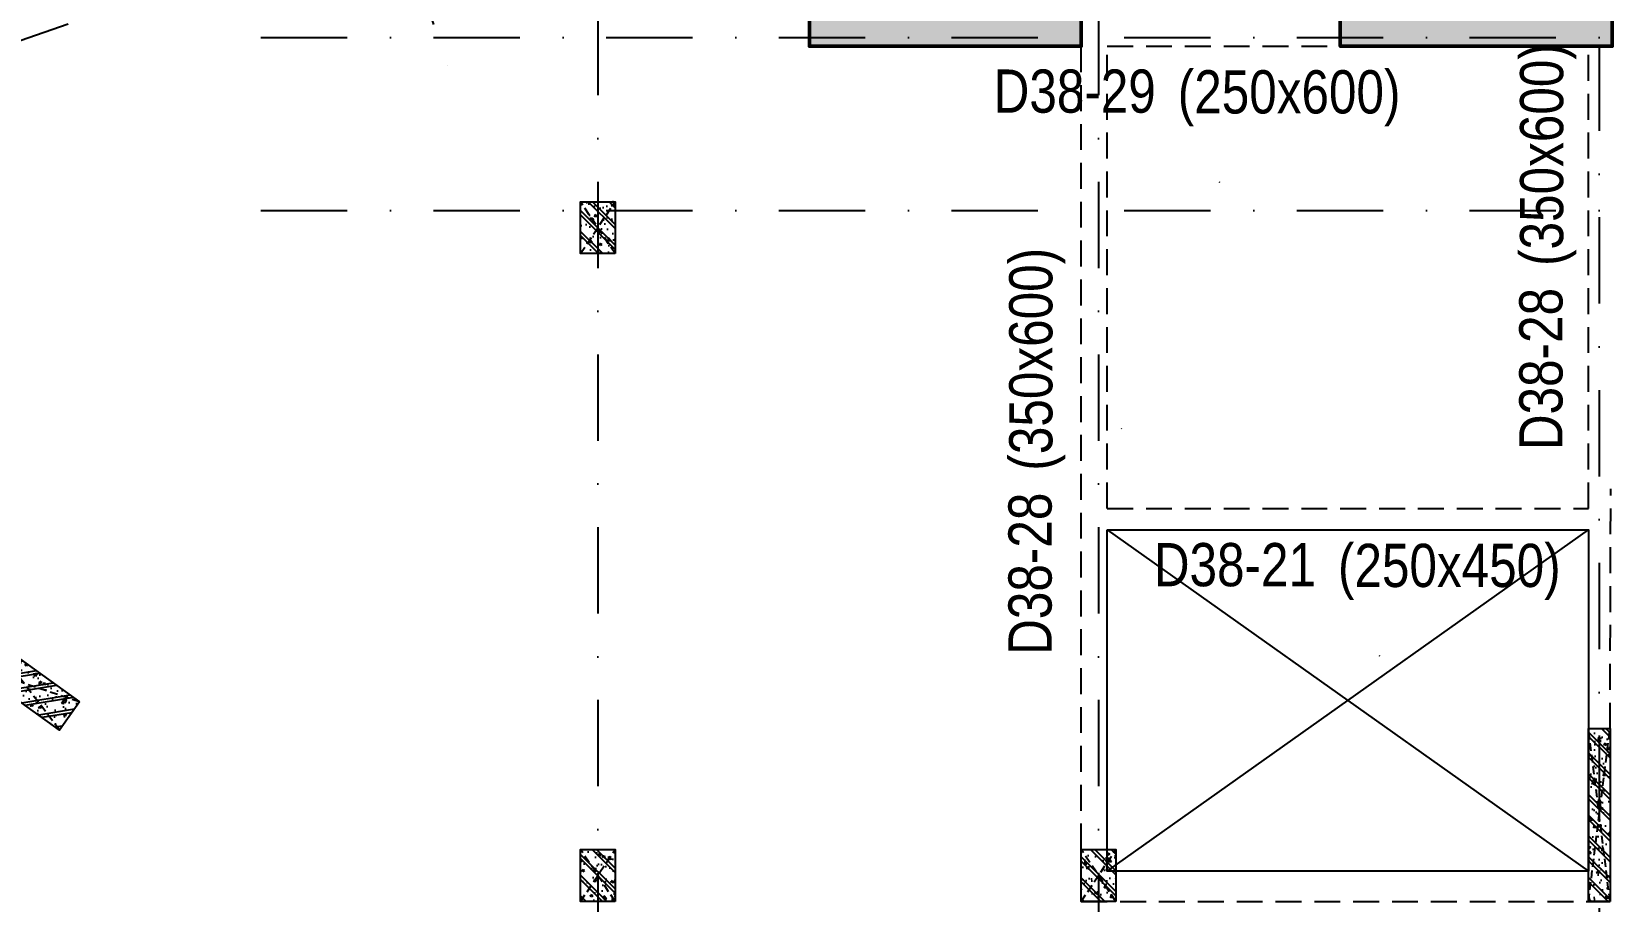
# Model space of a CAD drawing. Header units: millimetres. Extents: x -146681 to 1327256, y -72704 to 46237.
# Drawn here: x 867866 to 886155, y -32064 to -21994 of the extents above; entities that cross this region are included whole.
import ezdxf
from ezdxf.enums import TextEntityAlignment as Align

# ---------------------------------------------------------------- set-up
doc = ezdxf.new("R2010")
doc.units = ezdxf.units.MM
doc.header["$MEASUREMENT"] = 0
doc.linetypes.add('DASHDOT', pattern=[1, 0.5, -0.25, 0, -0.25])
doc.linetypes.add('DASHED', pattern=[4.5, 3, -1.5])
for name, color, linetype in [('ccu11-Khuat', 9, 'DASHED'), ('ccu11-Manh', 8, 'Continuous'), ('ccu11-Thay', 7, 'Continuous'), ('ccu12-Text', 31, 'Continuous'), ('KT-Hatch', 251, 'Continuous'), ('KT-Luoi truc South Tower', 8, 'DASHDOT'), ('ST_MBDV Cot vach 220805$0$AUDIT_I_220805193045-5', 6, 'Continuous')]:
    doc.layers.add(name, color=color, linetype=linetype)
for name, color, linetype, lineweight in [('ccu12-Tencaukien', 9, 'Continuous', 15), ('KT-Kich thuoc', 159, 'Continuous', 18), ('ST_MBDV Cot vach 220805$0$Xref_ST_MBDV Cot vach 30.7.2022$0$KT-Net cot vach', 6, 'Continuous', 50)]:
    doc.layers.add(name, color=color, linetype=linetype, lineweight=lineweight)
doc.styles.add('Arial Narrow', font='ARIALN.TTF')

# ---------------------------------------------------------------- blocks, each defined once
blk = doc.blocks.new('Asix South Tower')
at = {"layer": 'KT-Luoi truc South Tower', "ltscale": 2000}
for p, q in [((-63417.87490314851, 64041.05673921612), (-47197.033225185, 17057.91526714839)), ((-33923.04987985664, 33491.90586446488), (-33923.04987985664, -4459.122004229663)), ((-45523.04987985664, 29903.76265438795), (-45523.04987985664, -4459.122004229663)), ((-39723.04987985664, 29903.76265438795), (-39723.04987985664, -4459.122004229663)), ((-45988.04467573483, 19684.58528915682), (-99978.07436427358, 1044.628550211004)), ((-49426.19052041136, 17570.41457927045), (10118.7841310713, 17570.41464694639)), ((-49426.19052041019, 15570.41457926968), (10118.78413107293, 15570.41464694744))]:
    blk.add_line(p, q, dxfattribs=at)
blk = doc.blocks.new('*U194')
at = {"layer": 'ccu12-Tencaukien', "color": 8, "ltscale": 10000}
blk.add_line((360.6565736538532, -155.3215232637356), (354.4065714950475, -155.3215232637356), dxfattribs=at)
at = {"layer": 'ccu12-Text', "color": 2, "style": 'Arial Narrow', "width": 0.8}
blk.add_attdef('SH', text='', height=300, dxfattribs=at).set_placement((275.6048113084853, 5.864471777974813), align=Align.BOTTOM_RIGHT)
at = {"layer": 'ccu12-Text', "color": 31, "style": 'Arial Narrow', "width": 0.8}
for tag, p in [('(', (507.5315725744504, -75.41116959831947)), ('KT', (632.605666770517, -75.41116959831947)), (')', (962.8971199221714, -75.41116959831947))]:
    blk.add_attdef(tag, text='', height=250, dxfattribs=at).set_placement(p, align=Align.BOTTOM_LEFT)
blk = doc.blocks.new('*U217')
h = blk.add_hatch()
h.set_pattern_fill('VATLIEU04', color=250, scale=40, style=0, pattern_type=2)
h.set_pattern_definition([(49.99999999999999, (-549.9999999999874, 1350.000000000006), (286.9040730403014, -25.10085399303804), [30, -330]), (355, (-549.9999999999874, 1350.000000000006), (-55.50053344520001, 300.8768534800047), [24, -264]), (100.4514, (-526.0913279999874, 1347.908264000006), (231.4037526856086, 275.7758168243814), [25.496076, -280.4568448]), (46.18420000000001, (-549.9999999999874, 1430.000000000006), (426.8964194502578, -66.20760573160723), [45, -495]), (96.6356, (-514.4253019999873, 1424.482677200006), (373.8650822194813, 389.6471483601767), [38.2441152, -420.6852]), (351.1842, (-549.9999999999874, 1430.000000000006), (373.8647780534509, 389.6474403701299), [36, -396]), (21, (-509.9999999999874, 1410.000000000006), (238.7628208473847, -161.0475562661355), [30, -330]), (326.0000000000001, (-509.9999999999874, 1410.000000000006), (97.32613276863269, 290.0600180187412), [24, -264]), (71.4514, (-490.1031067999874, 1396.579357600006), (336.089051432596, 129.012198683981), [25.496076, -280.4568448]), (37.50000000000001, (-549.9999999999874, 1350.000000000006), (4.863942126916267, 133.1575415325246), [0, -260.8, 0, -268, 0, -265]), (7.499999999999999, (-549.9999999999874, 1350.000000000006), (105.2278149768594, 157.7646847529441), [0, -152.8, 0, -254.8, 0, -101]), (327.5, (-639.1999999999874, 1350.000000000006), (213.5289744689636, -9.021948693751902), [0, -100, 0, -312, 0, -414]), (317.5, (-679.1999999999874, 1350.000000000006), (233.2744677369545, 40.04199293292709), [0, -130, 0, -207.2, 0, -294]), (45, (-549.9999999999874, 1350.000000000006), (-120.2081528017131, 120.2081528017131), []), (45, (-549.9999999999874, 1399.000000000006), (-120.2081528017131, 120.2081528017131), [])])
h.paths.add_polyline_path([(-475, -474.9999999999998), (-75, -475.0000000000038), (-74.99999999998738, 825.0000000000059), (-474.9999999999874, 825.00000000001)])
at = {"color": 6, "ltscale": 0.25}
blk.add_lwpolyline([(-475, -474.9999999999998), (-75, -475.0000000000038), (-74.99999999998738, 825.0000000000059), (-474.9999999999874, 825.00000000001)], close=True, dxfattribs=at)
at = {"layer": 'Defpoints', "linetype": 'ByBlock', "ltscale": 30}
for p, q in [((-75, -475.0000000000038), (-474.9999999999874, 825.00000000001)), ((-475, -474.9999999999998), (-74.99999999998738, 825.0000000000059))]:
    blk.add_line(p, q, dxfattribs=at)
blk = doc.blocks.new('*U325')
h = blk.add_hatch()
h.set_pattern_fill('VATLIEU04', color=250, scale=40, style=0, pattern_type=2)
h.set_pattern_definition([(49.99999999999999, (-549.9999999999942, 649.9999999999914), (286.9040730403014, -25.10085399303804), [30, -330]), (355, (-549.9999999999942, 649.9999999999914), (-55.50053344520001, 300.8768534800047), [24, -264]), (100.4514, (-526.0913279999942, 647.908263999991), (231.4037526856086, 275.7758168243814), [25.496076, -280.4568448]), (46.18420000000001, (-549.9999999999942, 729.9999999999914), (426.8964194502578, -66.20760573160723), [45, -495]), (96.6356, (-514.4253019999941, 724.482677199991), (373.8650822194813, 389.6471483601767), [38.2441152, -420.6852]), (351.1842, (-549.9999999999942, 729.9999999999914), (373.8647780534509, 389.6474403701299), [36, -396]), (21, (-509.9999999999942, 709.9999999999914), (238.7628208473847, -161.0475562661355), [30, -330]), (326.0000000000001, (-509.9999999999942, 709.9999999999914), (97.32613276863269, 290.0600180187412), [24, -264]), (71.4514, (-490.1031067999942, 696.579357599991), (336.089051432596, 129.012198683981), [25.496076, -280.4568448]), (37.50000000000001, (-549.9999999999942, 649.9999999999914), (4.863942126916267, 133.1575415325246), [0, -260.8, 0, -268, 0, -265]), (7.499999999999999, (-549.9999999999942, 649.9999999999914), (105.2278149768594, 157.7646847529441), [0, -152.8, 0, -254.8, 0, -101]), (327.5, (-639.1999999999942, 649.9999999999914), (213.5289744689636, -9.021948693751902), [0, -100, 0, -312, 0, -414]), (317.5, (-679.1999999999942, 649.9999999999914), (233.2744677369545, 40.04199293292709), [0, -130, 0, -207.2, 0, -294]), (45, (-549.9999999999942, 649.9999999999914), (-120.2081528017131, 120.2081528017131), []), (45, (-549.9999999999942, 698.9999999999914), (-120.2081528017131, 120.2081528017131), [])])
h.paths.add_polyline_path([(-475, -474.9999999999998), (-75, -475.0000000000038), (-74.9999999999942, 124.9999999999914), (-474.9999999999942, 124.9999999999955)])
at = {"color": 6, "ltscale": 0.25}
blk.add_lwpolyline([(-475, -474.9999999999998), (-75, -475.0000000000038), (-74.9999999999942, 124.9999999999914), (-474.9999999999942, 124.9999999999955)], close=True, dxfattribs=at)
at = {"layer": 'Defpoints', "linetype": 'ByBlock', "ltscale": 30}
for p, q in [((-75, -475.0000000000038), (-474.9999999999942, 124.9999999999955)), ((-475, -474.9999999999998), (-74.9999999999942, 124.9999999999914))]:
    blk.add_line(p, q, dxfattribs=at)
blk = doc.blocks.new('*U326')
h = blk.add_hatch()
h.set_pattern_fill('VATLIEU04', color=250, scale=40, style=0, pattern_type=2)
h.set_pattern_definition([(49.99999999999999, (-699.999999999988, 2050.000000001254), (286.9040730403014, -25.10085399303804), [30, -330]), (355, (-699.999999999988, 2050.000000001254), (-55.50053344520001, 300.8768534800047), [24, -264]), (100.4514, (-676.0913279999879, 2047.908264001254), (231.4037526856086, 275.7758168243814), [25.496076, -280.4568448]), (46.18420000000001, (-699.999999999988, 2130.000000001254), (426.8964194502578, -66.20760573160723), [45, -495]), (96.6356, (-664.4253019999878, 2124.482677201254), (373.8650822194813, 389.6471483601767), [38.2441152, -420.6852]), (351.1842, (-699.999999999988, 2130.000000001254), (373.8647780534509, 389.6474403701299), [36, -396]), (21, (-659.999999999988, 2110.000000001254), (238.7628208473847, -161.0475562661355), [30, -330]), (326.0000000000001, (-659.999999999988, 2110.000000001254), (97.32613276863269, 290.0600180187412), [24, -264]), (71.4514, (-640.1031067999879, 2096.579357601254), (336.089051432596, 129.012198683981), [25.496076, -280.4568448]), (37.50000000000001, (-699.999999999988, 2050.000000001254), (4.863942126916267, 133.1575415325246), [0, -260.8, 0, -268, 0, -265]), (7.499999999999999, (-699.999999999988, 2050.000000001254), (105.2278149768594, 157.7646847529441), [0, -152.8, 0, -254.8, 0, -101]), (327.5, (-789.199999999988, 2050.000000001254), (213.5289744689636, -9.021948693751902), [0, -100, 0, -312, 0, -414]), (317.5, (-829.199999999988, 2050.000000001254), (233.2744677369545, 40.04199293292709), [0, -130, 0, -207.2, 0, -294]), (45, (-699.999999999988, 2050.000000001254), (-120.2081528017131, 120.2081528017131), []), (45, (-699.999999999988, 2099.000000001254), (-120.2081528017131, 120.2081528017131), [])])
h.paths.add_polyline_path([(-475, -474.9999999999998), (-225.0000000000073, -475.0000000000023), (-224.9999999999879, 1525.000000001254), (-474.9999999999806, 1525.000000001257)])
at = {"color": 6, "ltscale": 0.25}
blk.add_lwpolyline([(-475, -474.9999999999998), (-225.0000000000073, -475.0000000000023), (-224.9999999999879, 1525.000000001254), (-474.9999999999806, 1525.000000001257)], close=True, dxfattribs=at)
at = {"layer": 'Defpoints', "linetype": 'ByBlock', "ltscale": 30}
for p, q in [((-225.0000000000073, -475.0000000000023), (-474.9999999999806, 1525.000000001257)), ((-475, -474.9999999999998), (-224.9999999999879, 1525.000000001254))]:
    blk.add_line(p, q, dxfattribs=at)
blk = doc.blocks.new('*U324')
h = blk.add_hatch()
h.set_pattern_fill('VATLIEU04', color=250, scale=40, style=0, pattern_type=2)
h.set_pattern_definition([(49.99999999999999, (-549.9999999999942, 650.0000000004525), (286.9040730403014, -25.10085399303804), [30, -330]), (355, (-549.9999999999942, 650.0000000004525), (-55.50053344520001, 300.8768534800047), [24, -264]), (100.4514, (-526.0913279999942, 647.9082640004522), (231.4037526856086, 275.7758168243814), [25.496076, -280.4568448]), (46.18420000000001, (-549.9999999999942, 730.0000000004525), (426.8964194502578, -66.20760573160723), [45, -495]), (96.6356, (-514.4253019999941, 724.4826772004521), (373.8650822194813, 389.6471483601767), [38.2441152, -420.6852]), (351.1842, (-549.9999999999942, 730.0000000004525), (373.8647780534509, 389.6474403701299), [36, -396]), (21, (-509.9999999999942, 710.0000000004525), (238.7628208473847, -161.0475562661355), [30, -330]), (326.0000000000001, (-509.9999999999942, 710.0000000004525), (97.32613276863269, 290.0600180187412), [24, -264]), (71.4514, (-490.1031067999942, 696.5793576004521), (336.089051432596, 129.012198683981), [25.496076, -280.4568448]), (37.50000000000001, (-549.9999999999942, 650.0000000004525), (4.863942126916267, 133.1575415325246), [0, -260.8, 0, -268, 0, -265]), (7.499999999999999, (-549.9999999999942, 650.0000000004525), (105.2278149768594, 157.7646847529441), [0, -152.8, 0, -254.8, 0, -101]), (327.5, (-639.1999999999942, 650.0000000004525), (213.5289744689636, -9.021948693751902), [0, -100, 0, -312, 0, -414]), (317.5, (-679.1999999999942, 650.0000000004525), (233.2744677369545, 40.04199293292709), [0, -130, 0, -207.2, 0, -294]), (45, (-549.9999999999942, 650.0000000004525), (-120.2081528017131, 120.2081528017131), []), (45, (-549.9999999999942, 699.0000000004525), (-120.2081528017131, 120.2081528017131), [])])
h.paths.add_polyline_path([(-475, -474.9999999999998), (-75, -475.0000000000038), (-74.9999999999942, 125.0000000004525), (-474.9999999999942, 125.0000000004566)])
at = {"color": 6, "ltscale": 0.25}
blk.add_lwpolyline([(-475, -474.9999999999998), (-75, -475.0000000000038), (-74.9999999999942, 125.0000000004525), (-474.9999999999942, 125.0000000004566)], close=True, dxfattribs=at)
at = {"layer": 'Defpoints', "linetype": 'ByBlock', "ltscale": 30}
for p, q in [((-75, -475.0000000000038), (-474.9999999999942, 125.0000000004566)), ((-475, -474.9999999999998), (-74.9999999999942, 125.0000000004525))]:
    blk.add_line(p, q, dxfattribs=at)
blk = doc.blocks.new('MBCV-T38')
at = {"layer": 'KT-Hatch'}
h = blk.add_hatch(dxfattribs=at)
h.set_pattern_fill('BTCT', color=256, scale=30)
h.set_pattern_definition([(49.99999999999999, (44510.03727294528, -29192.64615625091), (215.178054780226, -18.82564049477853), [22.5, -247.5]), (355, (44510.03727294528, -29192.64615625091), (-41.6254000839, 225.6576401100035), [18, -198]), (100.4514, (44527.96877694537, -29194.21495825093), (173.5528145142065, 206.8318626182861), [19.122057, -210.3426336]), (46.18420000000001, (44510.03727294528, -29132.64615625091), (320.1723145876933, -49.65570429870542), [33.75, -371.25]), (96.6356, (44536.71829644544, -29136.78414835091), (280.398811664611, 292.2353612701325), [28.6830864, -315.5139]), (351.1842, (44510.03727294528, -29132.64615625091), (280.3985835400882, 292.2355802775974), [27, -297]), (21, (44540.03727294528, -29147.64615625091), (179.0721156355385, -120.7856671996016), [22.5, -247.5]), (326.0000000000001, (44540.03727294528, -29147.64615625091), (72.99459957647451, 217.5450135140559), [18, -198]), (71.4514, (44554.95994284539, -29157.71163805091), (252.066788574447, 96.75914901298572), [19.122057, -210.3426336]), (37.50000000000001, (44510.03727294528, -29192.64615625091), (3.647956595187201, 99.86815614939344), [0, -195.6, 0, -201, 0, -198.75]), (7.499999999999999, (44510.03727294528, -29192.64615625091), (78.92086123264458, 118.3235135647081), [0, -114.6, 0, -191.1, 0, -75.75]), (327.5, (44443.13727294537, -29192.64615625091), (160.1467308517227, -6.766461520313927), [0, -75, 0, -234, 0, -310.5]), (317.5, (44413.13727294537, -29192.64615625091), (174.9558508027159, 30.03149469969532), [0, -97.5, 0, -155.4, 0, -220.5]), (45, (44510.03727294528, -29192.64615625091), (-79.5495128834866, 79.5495128834866), []), (45, (44563.07028144528, -29192.64615625091), (-79.5495128834866, 79.5495128834866), [])])
h.paths.add_polyline_path([(7586.987392968265, -9572.231577457831), (7886.987392968731, -9572.231577457831), (7886.987392968731, -8422.231577457947), (7586.987392968265, -8422.231577457947)], flags=17)
h.paths.add_polyline_path([(7886.9873929678, -5972.231577458006), (7586.987392967334, -5972.231577458006), (7586.987392967334, -7122.231577457889), (7886.9873929678, -7122.231577457889)], flags=17)
h.paths.add_polyline_path([(7586.987392966868, -4672.231577458035), (7886.987392966985, -4672.23157745786), (7886.987392966868, -4172.231577457831), (10386.98739297083, -4172.231577456958), (10386.98739297315, -11372.23157745702), (7886.987392969313, -11372.23157745783), (7886.987392969197, -10872.23157745792), (7586.987392969197, -10872.23157745801), (7586.987392969429, -11722.23157745801), (10736.98739297315, -11722.23157745693), (10736.98739296943, -1022.231577456841), (7586.987392965704, -1022.231577457947), (7586.987392965937, -1947.231577457133), (7886.98739296617, -1947.231577457016), (7886.987392965937, -1372.231577458035), (10386.9873929699, -1372.231577457016), (10386.98739297059, -3822.231577457016), (7886.987392966752, -3822.23157745786), (7886.987392966519, -3247.231577456987), (7586.98739296617, -3247.231577457162)])
h.paths.add_polyline_path([(4286.987392969429, -11372.23157745911), (1786.987392969197, -11372.23157745998), (1786.987392966868, -4172.231577459985), (4286.987392966868, -4172.23157745917), (4286.987392966868, -4672.231577458035), (4586.987392966868, -4672.231577457918), (4586.987392966636, -3822.231577458995), (1436.987392966636, -3822.231577460101), (1436.987392969429, -11722.2315774601), (4586.987392969429, -11722.23157745902), (4586.987392969197, -10872.23157745786), (4286.987392969197, -10872.23157745798)])
h.paths.add_polyline_path([(4286.987392968265, -9572.231577457831), (4586.987392968731, -9572.231577457831), (4586.987392968731, -8422.231577457947), (4286.987392968265, -8422.231577457947)], flags=17)
h.paths.add_polyline_path([(4286.987392966868, -7122.23157745786), (4586.9873929678, -7122.23157745786), (4586.9873929678, -5972.231577457889), (4286.987392966868, -5972.231577457889)], flags=17)
at = {"layer": 'ST_MBDV Cot vach 220805$0$Xref_ST_MBDV Cot vach 30.7.2022$0$KT-Net cot vach'}
for points, elevation in [([(7586.987392965937, -1947.231577457133), (7586.987392965704, -1022.231577457947), (10736.98739296943, -1022.231577456841), (10736.98739297315, -11722.23157745693), (7586.987392969429, -11722.23157745801), (7586.987392969197, -10872.23157745801), (7886.987392969197, -10872.23157745792), (7886.987392969313, -11372.23157745783), (10386.98739297315, -11372.23157745702), (10386.98739297083, -4172.231577456958), (7886.987392966868, -4172.231577457831), (7886.987392966985, -4672.23157745786), (7586.987392966868, -4672.231577458035), (7586.98739296617, -3247.231577457162), (7886.987392966519, -3247.231577456987), (7886.987392966752, -3822.23157745786), (10386.98739297059, -3822.231577457016), (10386.9873929699, -1372.231577457016), (7886.987392965937, -1372.231577458035), (7886.98739296617, -1947.231577457016)], -2.777531502108355e-05), ([(4586.987392966868, -4672.231577457918), (4586.987392966636, -3822.231577458995), (1436.987392966636, -3822.231577460101), (1436.987392969429, -11722.2315774601), (4586.987392969429, -11722.23157745902), (4586.987392969197, -10872.23157745786), (4286.987392969197, -10872.23157745798), (4286.987392969429, -11372.23157745911), (1786.987392969197, -11372.23157745998), (1786.987392966868, -4172.231577459985), (4286.987392966868, -4172.23157745917), (4286.987392966868, -4672.231577458035)], -6.530907603666627e-05)]:
    blk.add_lwpolyline(points, close=True, dxfattribs=dict(at, elevation=elevation))
at = {"layer": 'ST_MBDV Cot vach 220805$0$AUDIT_I_220805193045-5', "linetype": 'ByBlock', "xscale": -1}
for name, p, rotation in [('*U325', (-1288.07483504829, -13647.05133602403, -4.207060998873825e-05), 359.9999999999985), ('*U217', (-7678.865378968185, -19422.65383635095, 3.387785145056763e-05), 54.35941822448696), ('*U326', (10236.92516495183, -21147.05133602186, -4.20706099889603e-05), 359.9999999999985), ('*U324', (-1288.074835048174, -21147.05133602268, -4.207060998873826e-05), 359.9999999999985), ('*U325', (4511.92516495171, -21147.05133602227, -4.207060998873826e-05), 359.9999999999985)]:
    blk.add_blockref(name, p, dxfattribs=dict(at, rotation=rotation))
blk = doc.blocks.new('mbkc-t38')
at = {"elevation": 4.458521374368855e-05}
for points in [[(-26285.84905972192, 27544.13621940781), (-26286.75217843894, 27543.82441936059), (-28875.47346744454, 34907.55159271641, 0.3383369275737885), (-32748.90404082043, 36443.74183729629), (-62184.65321586793, 26288.64129227358, 0.4594566638934902), (-64224.75314362464, 21139.22194988884), (-55456.04482255038, 6812.864930213022, 0.2796886410766748), (-50489.87256023497, 5781.479104847196), (-27772.44800690282, 13619.18711417091, 0.2042794764179826), (-27706.14131651446, 13740.29972149261), (-27482.35346303508, 14770.16946779525, -0.275411558420597), (-26754.50540207326, 15570.68058256338), (-22342.11732573831, 17088.55666020441, -0.4141945204059637), (-21181.0411169352, 16524.03317039953), (-12851.82475929544, -7566.679840028301, 0.3197537419032751), (-8031.785266063176, -11000.18073001389), (37105.59623749531, -11000.18073001389, 0.3653099340488337), (42071.56812999654, -6689.458727371566, 0.1024343471952136), (42062.59286841122, -5067.552595500791), (39621.42709744861, 6403.080977756574, 0.1326112318916029), (38155.10489113629, 9201.696160682113, 0.06649945757597092), (37023.91901351791, 10116.12182638138, 0.1376152775427903), (34943.32370387134, 10699.81926991716), (9299.622612856328, 10699.81926998532)], [(-53501.66349917674, 5907.784363705599, 0.1611946573830226), (-50555.90817784052, 5970.264765772001), (-27900.77332028141, 13786.48229115849), (-27678.06837900751, 14811.36848495413, -0.274306576254146), (-26816.31484984676, 15760.92095648488), (-22407.31009360182, 17277.63316083582, -0.4141533536754791), (-20992.01996030263, 16589.38607657278), (-12662.80360269814, -7501.326933753211, 0.3197537419032768), (-8031.785266063176, -10800.18073001391), (37104.14336379024, -10800.18073001389, 0.1514665713445437), (39863.68269264442, -9899.999987770268, 0.1514665713445437)]]:
    blk.add_lwpolyline(points, format="xyb", dxfattribs=at)
at = {"layer": 'ccu11-Khuat', "ltscale": 100}
for p, q in [((3149.937771982281, -9299.819758562138, 2.323830347828745e-05), (3149.937771979137, 1.076841726899147e-09)), ((3449.999989718315, 1.073203748092055e-09, 3.753251403665893e-06), (6150, 1.076841726899147e-09, 3.753363644632711e-05)), ((3449.999989726464, -5350.000001715365, -0.6502074547772291), (3449.999989718432, 1.076841726899147e-09, 3.753251403517602e-06)), ((9024.93777198228, -5350.000001715365, -0.6502059467243367), (9024.937771980418, 3.077730070799589e-09, 3.753363644632711e-05)), ((9274.937771982397, -7899.819758561716, 2.323830348467607e-05), (9283.746212390019, -5123.327121342689, 2.826258099070223e-05)), ((3449.999989726464, -5350.000001715365, -0.6805911560772683), (9024.93777198228, -5350.000001715365, -0.02918799192009851)), ((3149.937771982281, -9899.819758562175, 2.32383414786724e-05), (9274.937771982397, -9899.81975856228, 2.323834147845036e-05))]:
    blk.add_line(p, q, dxfattribs=at)
at = {"layer": 'ccu11-Manh'}
for p, q in [((3449.999989726814, -5600.000001715365, -0.6805911560772303), (9024.937771982397, -9550.000020993251, 4.458521374368855e-05)), ((3449.999989678152, -9550.000023996228, -0.6805911560772303), (9024.93777198228, -5600.000001715365, -0.6805911560772303))]:
    blk.add_line(p, q, dxfattribs=at)
at = {"layer": 'ccu11-Thay', "elevation": -0.6805911560772303}
blk.add_lwpolyline([(3449.999989726814, -5600.000001715365), (9024.93777198228, -5600.000001715365), (9024.937771933619, -9550.000023996228), (3449.999989678152, -9550.000023996228)], close=True, dxfattribs=at)
at = {"layer": 'ccu11-Khuat'}
blk.add_blockref('MBCV-T38', (-1436.987392969429, 11722.2315774601, 6.530895146741066e-05), dxfattribs=at)

msp = doc.modelspace()

# ---------------------------------------------------------------- block references
msp.add_blockref('mbkc-t38', (876875.3034394523, -22163.93634343761, -4.458521374368855e-05))
at = {"layer": 'ccu12-Tencaukien', "extrusion": (9.799241008827418e-07, 4.388134669035146e-07, 0.9999999999994236)}
ref = msp.add_blockref('*U194', (885914.231569094, -24732.49380895536, 0.2533451913340407), dxfattribs=dict(at, xscale=1.815893337873055, yscale=1.815893337873055, zscale=1.815893337873055, rotation=69.5369337144434))
ref.add_attrib('KT', '(350x600)', dxfattribs={"color": 31, "extrusion": (9.799241008827418e-07, 4.388134669035146e-07, 0.9999999999994236), "height": 499.9999999999999, "rotation": 89.99999999997537, "style": 'Arial Narrow'}).set_placement((885757.8153419878, -24706.61499669676, 0.2530861443204609), align=Align.BOTTOM_LEFT)
ref.add_attrib('SH', 'D38-28', dxfattribs={"color": 2, "extrusion": (9.799241008827418e-07, 4.388134669035146e-07, 0.9999999999994236), "height": 499.9999999999999, "rotation": 89.99999999997537, "style": 'Arial Narrow'}).set_placement((885748.9389016965, -24961.54452857348, 0.2533427188998778), align=Align.BOTTOM_RIGHT)
at = {"layer": 'ccu12-Tencaukien', "extrusion": (4.388134669035146e-07, -9.799241008827418e-07, 0.9999999999994236)}
ref = msp.add_blockref('*U194', (881117.2781499225, -23247.95832468185, -0.2712494405234221), dxfattribs=dict(at, xscale=1.815893337873055, yscale=1.815893337873055, zscale=1.815893337873055, rotation=339.536933714468))
ref.add_attrib('KT', '(250x600)', dxfattribs={"color": 31, "extrusion": (4.388134669035146e-07, -9.799241008827418e-07, 0.9999999999994236), "height": 499.9999999999999, "style": 'Arial Narrow'}).set_placement((881143.1569621812, -23091.54209757538, -0.2715084875370013), align=Align.BOTTOM_LEFT)
ref.add_attrib('SH', 'D38-29', dxfattribs={"color": 2, "extrusion": (4.388134669035146e-07, -9.799241008827418e-07, 0.9999999999994236), "height": 499.9999999999999, "style": 'Arial Narrow'}).set_placement((880888.2274303045, -23082.66565728462, -0.2712519129575844), align=Align.BOTTOM_RIGHT)
at = {"layer": 'ccu12-Tencaukien', "extrusion": (9.799241008827418e-07, 4.388134669035146e-07, 0.9999999999994236)}
ref = msp.add_blockref('*U194', (879996.5771447185, -27102.32478866163, 0.2465064253947156), dxfattribs=dict(at, xscale=1.815893337873055, yscale=1.815893337873055, zscale=1.815893337873055, rotation=69.5369337144434))
ref.add_attrib('KT', '(350x600)', dxfattribs={"color": 31, "extrusion": (9.799241008827418e-07, 4.388134669035146e-07, 0.9999999999994236), "height": 499.9999999999999, "rotation": 89.99999999997537, "style": 'Arial Narrow'}).set_placement((879840.1609176123, -27076.44597640303, 0.246247378381136), align=Align.BOTTOM_LEFT)
ref.add_attrib('SH', 'D38-28', dxfattribs={"color": 2, "extrusion": (9.799241008827418e-07, 4.388134669035146e-07, 0.9999999999994236), "height": 499.9999999999999, "rotation": 89.99999999997537, "style": 'Arial Narrow'}).set_placement((879831.2844773211, -27331.37550827975, 0.2465039529605528), align=Align.BOTTOM_RIGHT)
at = {"layer": 'ccu12-Tencaukien', "extrusion": (4.388134669035146e-07, -9.799241008827418e-07, 0.9999999999994236)}
ref = msp.add_blockref('*U194', (882972.9878911037, -28730.34245509476, -0.2650486688453629), dxfattribs=dict(at, xscale=1.815893337873055, yscale=1.815893337873055, zscale=1.815893337873055, rotation=339.536933714468))
ref.add_attrib('KT', '(250x450)', dxfattribs={"color": 31, "extrusion": (4.388134669035146e-07, -9.799241008827418e-07, 0.9999999999994236), "height": 499.9999999999999, "style": 'Arial Narrow'}).set_placement((882998.8667033626, -28573.92622798828, -0.2653077158589422), align=Align.BOTTOM_LEFT)
ref.add_attrib('SH', 'D38-21', dxfattribs={"color": 2, "extrusion": (4.388134669035146e-07, -9.799241008827418e-07, 0.9999999999994236), "height": 499.9999999999999, "style": 'Arial Narrow'}).set_placement((882743.9371714859, -28565.04978769752, -0.2650511412795253), align=Align.BOTTOM_RIGHT)
at = {"layer": 'KT-Kich thuoc'}
msp.add_blockref('Asix South Tower', (919947.9135606117, -39634.35096379504), dxfattribs=at)

doc.saveas('drawing.dxf')
